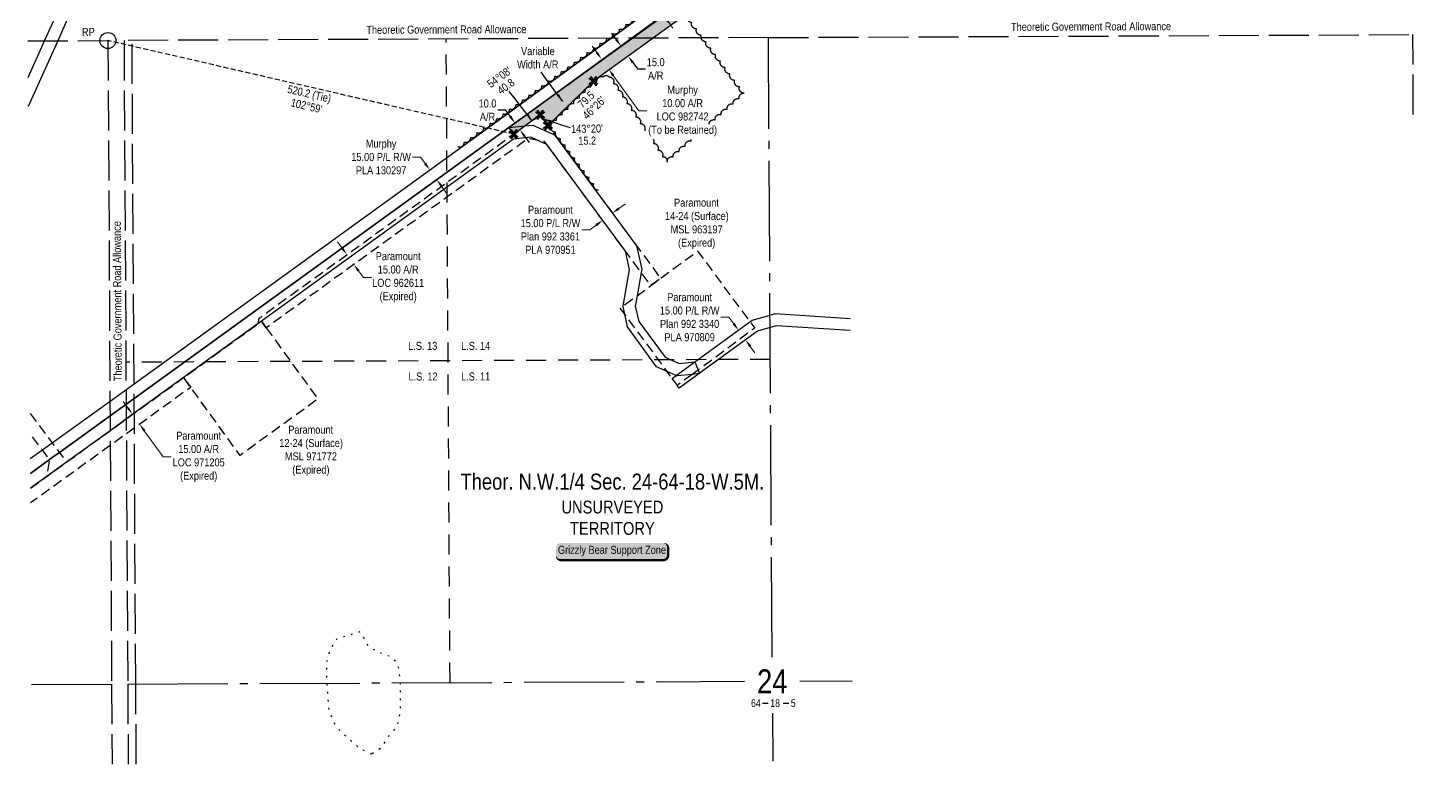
# Model space of a CAD drawing. Extents: x 523495 to 531391, y 6044967 to 6051115.
# Drawn here: x 525936 to 527677, y 6044967 to 6045887 of the extents above; entities that cross this region are included whole.
import ezdxf
from ezdxf.enums import TextEntityAlignment as Align

# ---------------------------------------------------------------- set-up
doc = ezdxf.new("R2010")
doc.units = 0
doc.header["$LTSCALE"] = 5
doc.header["$PDSIZE"] = 0.5
for name, pattern in [('0', [1, 1, 0]), ('foc-ACCESSROAD', [3.75, 2.5, -1.25]), ('foc-LSD', [8, 5, -3]), ('foc-QUARTERLINE', [33, 25, -3, 2, -3]), ('foc-TIELINE', [1.875, 1.25, -0.625]), ('foc-UNSURVEYED', [12.5, 10, -2.5]), ('foc-WHEELTRACKS', [2, 0.4, -1.6])]:
    doc.linetypes.add(name, pattern=pattern)
doc.layers.get('Defpoints').update_dxf_attribs({"color": 9})
for name, color, linetype in [('10', 1, 'Continuous'), ('35', 37, 'Continuous'), ('9', 3, 'Continuous'), ('AS-WILDLIFE-BLOCK', 131, 'Continuous'), ('C-AR', 13, 'foc-ACCESSROAD'), ('C-RW', 13, 'Continuous'), ('C-SYMBOL', 7, 'Continuous'), ('F-AR', 190, 'foc-ACCESSROAD'), ('F-RW', 190, 'Continuous'), ('F-WS', 190, 'foc-ACCESSROAD'), ('L-BD1', 253, 'Continuous'), ('L-MON', 1, 'Continuous'), ('L-QSEC', 8, 'foc-QUARTERLINE'), ('L-ROAD-T', 7, 'Continuous'), ('L-SECLBL', 7, 'Continuous'), ('L-SECTION-LSD', 7, 'foc-LSD'), ('L-TIE', 7, 'foc-TIELINE'), ('L-UNS-T', 3, 'Continuous'), ('L-USEC', 7, 'foc-UNSURVEYED'), ('P-PROPOSED', 10, 'Continuous'), ('P-PROPOSED-H', 21, 'Continuous'), ('P-TXT', 4, 'Continuous'), ('T-BUSH', 110, '0'), ('T-WATER-P3', 160, 'foc-WHEELTRACKS')]:
    doc.layers.add(name, color=color, linetype=linetype)
for name, color, linetype, lineweight in [('C-AR-T', 13, 'Continuous', 9), ('C-RW-T', 13, 'Continuous', 9), ('F-AR-T', 190, 'Continuous', 9), ('F-RW-T', 190, 'Continuous', 9), ('F-WS-T', 190, 'Continuous', 9)]:
    doc.layers.add(name, color=color, linetype=linetype, lineweight=lineweight)
doc.styles.add('100L', font='ARIALN.TTF', dxfattribs={"height": 11})
doc.styles.add('175L', font='ARIALN.TTF', dxfattribs={"height": 20})
doc.styles.add('80', font='ARIALN.TTF', dxfattribs={"height": 10})
doc.styles.add('80CG', font='ARIALN.TTF', dxfattribs={"height": 10})
doc.styles.add('80L', font='ARIALN.TTF', dxfattribs={"height": 10})
doc.styles.add('SIMPLEX', font='ARIALN.TTF')
doc.dimstyles.new('Compass 5 000', dxfattribs={"dimscale": 5, "dimtxt": 9, "dimasz": 2, "dimexe": 0.2, "dimexo": 0.0625, "dimgap": 0.5, "dimtad": 0, "dimtih": 1, "dimtoh": 1, "dimzin": 0, "dimdsep": 46, "dimtxsty": '80CG', "dimcen": 0.1, "dimse1": 1, "dimse2": 1, "dimclrd": 256, "dimclrt": 256, "dimaunit": 1, "dimadec": 4, "dimazin": 0, "dimtfac": 0.06, "dimtofl": 0, "dimtmove": 0, "dimatfit": 1, "dimfxl": 0.2, "dimtolj": 1, "dimtzin": 0, "dimlwd": -1, "dimarcsym": 0})

# ---------------------------------------------------------------- blocks, each defined once
blk = doc.blocks.new('*D374')
at = {"layer": 'Defpoints', "color": 0, "transparency": 16777216}
for p in [(526832.9, 6045497.5), (526788.7, 6045483.8), (526797.5, 6045471.7)]:
    blk.add_point(p, dxfattribs=at)
at = {"layer": 'F-RW-T', "transparency": 16777216}
for p, q in [((526812.2, 6045525.8), (526802.2, 6045525.8)), ((526818.2, 6045517.6), (526812.2, 6045525.8)), ((526838.8, 6045489.4), (526844.6, 6045481.3))]:
    blk.add_line(p, q, dxfattribs=at)
for points in [[(526819.5, 6045518.6), (526816.8, 6045516.6), (526824.1, 6045509.5)], [(526840.1, 6045490.4), (526837.4, 6045488.4), (526832.9, 6045497.5)]]:
    blk.add_solid(points, dxfattribs=at)
at = {"layer": 'F-RW-T', "transparency": 16777216, "insert": (526763.1, 6045525.8), "char_height": 10, "attachment_point": 5, "style": '80CG'}
blk.add_mtext('\\A1;Paramount\\P15.00 P/L R/W\\PPlan 992 3340\\PPLA 970809', dxfattribs=at)
blk = doc.blocks.new('*D375')
at = {"layer": 'Defpoints', "color": 0, "transparency": 16777216}
for p in [(526649.5, 6045653.6), (526661.7, 6045662.6), (526654.4, 6045646.9)]:
    blk.add_point(p, dxfattribs=at)
at = {"layer": 'F-RW-T', "transparency": 16777216}
for p, q in [((526674.7, 6045661.8), (526682.8, 6045667.7)), ((526638.3, 6045635), (526628.3, 6045635)), ((526646.4, 6045640.9), (526638.3, 6045635))]:
    blk.add_line(p, q, dxfattribs=at)
for points in [[(526673.7, 6045663.1), (526675.7, 6045660.4), (526666.6, 6045655.9)], [(526645.4, 6045642.3), (526647.4, 6045639.6), (526654.4, 6045646.9)]]:
    blk.add_solid(points, dxfattribs=at)
at = {"layer": 'F-RW-T', "transparency": 16777216, "insert": (526589.2, 6045635), "char_height": 10, "attachment_point": 5, "style": '80CG'}
blk.add_mtext('\\A1;Paramount\\P15.00 P/L R/W\\PPlan 992 3361\\PPLA 970951', dxfattribs=at)
blk = doc.blocks.new('*D376')
at = {"layer": 'Defpoints', "color": 0, "transparency": 16777216}
for p in [(526381.8, 6045637.8), (526390.6, 6045625.7), (526343.7, 6045591.8)]:
    blk.add_point(p, dxfattribs=at)
at = {"layer": 'F-AR-T', "transparency": 16777216}
for p, q in [((526329.1, 6045612.1), (526323.2, 6045620.2)), ((526349.6, 6045583.7), (526355.5, 6045575.6)), ((526355.5, 6045575.6), (526365.5, 6045575.6))]:
    blk.add_line(p, q, dxfattribs=at)
for points in [[(526330.4, 6045613), (526327.7, 6045611.1), (526334.9, 6045604)], [(526350.9, 6045584.7), (526348.2, 6045582.7), (526343.7, 6045591.8)]]:
    blk.add_solid(points, dxfattribs=at)
at = {"layer": 'F-AR-T', "transparency": 16777216, "insert": (526399, 6045575.6), "char_height": 10, "attachment_point": 5, "style": '80CG'}
blk.add_mtext('\\A1;Paramount\\P15.00 A/R\\PLOC 962611\\P(Expired)', dxfattribs=at)
blk = doc.blocks.new('*D377')
at = {"layer": 'C-RW-T', "transparency": 16777216}
for p, q in [((526426.8, 6045726), (526416.8, 6045726)), ((526432.6, 6045717.8), (526426.8, 6045726)), ((526453.1, 6045689.5), (526459, 6045681.4))]:
    blk.add_line(p, q, dxfattribs=at)
for points in [[(526434, 6045718.8), (526431.3, 6045716.9), (526438.5, 6045709.7)], [(526454.5, 6045690.4), (526451.8, 6045688.5), (526447.3, 6045697.6)]]:
    blk.add_solid(points, dxfattribs=at)
at = {"layer": 'Defpoints', "color": 0, "transparency": 16777216}
for p in [(526435.7, 6045707.7), (526438.5, 6045709.7), (526444.4, 6045695.5)]:
    blk.add_point(p, dxfattribs=at)
at = {"layer": 'C-RW-T', "transparency": 16777216, "insert": (526377.7, 6045726), "char_height": 10, "attachment_point": 5, "style": '80CG'}
blk.add_mtext('\\A1;Murphy\\P15.00 P/L R/W\\PPLA 130297', dxfattribs=at)
blk = doc.blocks.new('*D378')
at = {"layer": 'Defpoints', "color": 0, "transparency": 16777216}
for p in [(526077.7, 6045411.8), (526076, 6045392.1), (526086.4, 6045399.6)]:
    blk.add_point(p, dxfattribs=at)
at = {"layer": 'F-AR-T', "transparency": 16777216}
for p, q in [((526061.3, 6045412.4), (526055.5, 6045420.5)), ((526081.8, 6045384), (526105.5, 6045351.3)), ((526105.5, 6045351.3), (526115.5, 6045351.3))]:
    blk.add_line(p, q, dxfattribs=at)
for points in [[(526062.7, 6045413.3), (526060, 6045411.4), (526067.2, 6045404.3)], [(526083.2, 6045385), (526080.5, 6045383), (526076, 6045392.1)]]:
    blk.add_solid(points, dxfattribs=at)
at = {"layer": 'F-AR-T', "transparency": 16777216, "insert": (526149.8, 6045351.3), "char_height": 10, "attachment_point": 5, "style": '80CG'}
blk.add_mtext('\\A1;Paramount\\P15.00 A/R\\PLOC 971205\\P(Expired)', dxfattribs=at)
blk = doc.blocks.new('*D379')
at = {"layer": 'C-RW-T', "transparency": 16777216}
for p, q in [((526709.8, 6045931.8), (526699.8, 6045931.8)), ((526715.7, 6045923.7), (526709.8, 6045931.8)), ((526736.2, 6045895.3), (526742, 6045887.2))]:
    blk.add_line(p, q, dxfattribs=at)
for points in [[(526717, 6045924.6), (526714.3, 6045922.7), (526721.5, 6045915.6)], [(526737.5, 6045896.3), (526734.8, 6045894.3), (526730.3, 6045903.4)]]:
    blk.add_solid(points, dxfattribs=at)
at = {"layer": 'Defpoints', "color": 0, "transparency": 16777216}
for p in [(526718.7, 6045913.5), (526721.5, 6045915.6), (526727.5, 6045901.3)]:
    blk.add_point(p, dxfattribs=at)
at = {"layer": 'C-RW-T', "transparency": 16777216, "insert": (526660.7, 6045931.8), "char_height": 10, "attachment_point": 5, "style": '80CG'}
blk.add_mtext('\\A1;Murphy\\P15.00 P/L R/W\\PPLA 130297', dxfattribs=at)
blk = doc.blocks.new('L-SECLBL')
at = {"layer": '9', "color": 7}
for p, q in [((-5.1, -27.8), (-12.3, -27.8)), ((20.7, -27.8), (13.5, -27.8))]:
    blk.add_line(p, q, dxfattribs=at)
at = {"layer": '10', "color": 2, "style": 'SIMPLEX'}
blk.add_attdef('SEC', text='', height=30, dxfattribs=at).set_placement((0, 0), align=Align.MIDDLE)
at = {"layer": '10', "color": 5, "style": '80L'}
blk.add_attdef('TWP', text='', height=9.5, dxfattribs=at).set_placement((-14.4, -27.4), align=Align.MIDDLE_RIGHT)
blk.add_attdef('RGE', text='', height=9.5, dxfattribs=at).set_placement((3.6, -27.4), align=Align.MIDDLE_CENTER)
blk.add_attdef('MER', text='', height=9.5, dxfattribs=at).set_placement((23.2, -27.4), align=Align.MIDDLE_LEFT)
blk = doc.blocks.new('*U390')
h = blk.add_hatch(color=255)
edge = h.paths.add_edge_path()
edge.add_line((-64, -11.5), (64, -11.5))
edge.add_arc((64, -5.5), 6, 270, 360)
edge.add_line((70, -5.5), (70, 4))
edge.add_arc((64, 4), 6, 0, 90)
edge.add_line((64, 10), (-64, 10))
edge.add_arc((-64, 4), 6, 90, 180)
edge.add_line((-70, 4), (-70, -5.5))
edge.add_arc((-64, -5.5), 6, 180, 270)
at = {"color": 131, "flags": 128}
blk.add_lwpolyline([(-64, -11.5, 3, 3, 0), (64, -11.5, 3, 3, 0.414214), (70, -5.5, 3, 3, 0), (70, 4, 3, 0, 0.414214), (64, 10, 0, 0, 0), (-64, 10, 0, 0, 0.414214), (-70, 4, 0, 0, 0), (-70, -5.5, 0, 3, 0.414214)], format="xyseb", close=True, dxfattribs=at)
at = {"color": 131, "style": '80'}
blk.add_attdef('ENTER_TEXT_001', (-36, -5), '', height=10, dxfattribs=at)
blk = doc.blocks.new('*D392')
at = {"layer": 'C-AR-T', "transparency": 16777216}
for p, q in [((526647.2, 6045856.4), (526641.4, 6045864.5)), ((526667.6, 6045827.9), (526699.5, 6045783.5)), ((526699.5, 6045783.5), (526709.5, 6045783.5))]:
    blk.add_line(p, q, dxfattribs=at)
for points in [[(526648.6, 6045857.4), (526645.9, 6045855.4), (526653.1, 6045848.3)], [(526669, 6045828.9), (526666.3, 6045827), (526661.8, 6045836.1)]]:
    blk.add_solid(points, dxfattribs=at)
at = {"layer": 'Defpoints', "color": 0, "transparency": 16777216}
for p in [(526649.8, 6045845.9), (526658.6, 6045833.8), (526661.8, 6045836.1)]:
    blk.add_point(p, dxfattribs=at)
at = {"layer": 'C-AR-T', "transparency": 16777216, "insert": (526754.3, 6045783.5), "char_height": 10, "attachment_point": 5, "style": '80CG'}
blk.add_mtext('\\A1;Murphy\\P10.00 A/R\\PLOC 982742\\P(To be Retained)', dxfattribs=at)
blk = doc.blocks.new('TEMP')
h = blk.add_hatch(color=255)
h.dxf.hatch_style = 1
h.paths.add_polyline_path([(0, 0.25), (-0.67, 1.15), (-0.67, 0.67), (-1.15, 0.67), (-0.25, 0), (-1.15, -0.67), (-0.67, -0.67), (-0.67, -1.15), (0, -0.25), (0.67, -1.15), (0.67, -0.67), (1.15, -0.67), (0.25, 0), (1.15, 0.67), (0.67, 0.67), (0.67, 1.15)])
h.paths.add_polyline_path([(0.57, 0.85), (0.57, 0.57), (0.85, 0.57), (0.08, 0), (0.85, -0.57), (0.57, -0.57), (0.57, -0.85), (0, -0.08), (-0.57, -0.85), (-0.57, -0.57), (-0.85, -0.57), (-0.08, 0), (-0.85, 0.57), (-0.57, 0.57), (-0.57, 0.85), (0, 0.08)], flags=16)
h = blk.add_hatch(color=1)
h.dxf.hatch_style = 1
h.paths.add_polyline_path([(0, 0.08), (-0.57, 0.85), (-0.57, 0.57), (-0.85, 0.57), (-0.08, 0), (-0.85, -0.57), (-0.57, -0.57), (-0.57, -0.85), (0, -0.08), (0.57, -0.85), (0.57, -0.57), (0.85, -0.57), (0.08, 0), (0.85, 0.57), (0.57, 0.57), (0.57, 0.85)])
at = {"color": 1}
for p, q in [((-0.08, 0), (0.08, 0)), ((0, 0.08), (0, -0.08))]:
    blk.add_line(p, q, dxfattribs=at)
at = {"color": 255, "flags": 128}
blk.add_lwpolyline([(-0.25, 0), (-1.15, 0.67), (-0.67, 0.67), (-0.67, 1.15), (0, 0.25), (0.67, 1.15), (0.67, 0.67), (1.15, 0.67), (0.25, 0), (1.15, -0.67), (0.67, -0.67), (0.67, -1.15), (0, -0.25), (-0.67, -1.15), (-0.67, -0.67), (-1.15, -0.67)], close=True, dxfattribs=at)
at = {"color": 1, "flags": 128}
blk.add_lwpolyline([(-0.08, 0), (-0.85, 0.57), (-0.57, 0.57), (-0.57, 0.85), (0, 0.08), (0.57, 0.85), (0.57, 0.57), (0.85, 0.57), (0.08, 0), (0.85, -0.57), (0.57, -0.57), (0.57, -0.85), (0, -0.08), (-0.57, -0.85), (-0.57, -0.57), (-0.85, -0.57)], close=True, dxfattribs=at)
blk = doc.blocks.new('*D444')
at = {"layer": 'Defpoints', "color": 0, "transparency": 16777216}
for p in [(526545.1, 6045768.3), (526545.1, 6045768.3), (526551, 6045760.2)]:
    blk.add_point(p, dxfattribs=at)
at = {"layer": 'P-TXT', "transparency": 16777216}
for p, q in [((526533.3, 6045784.5), (526523.3, 6045784.5)), ((526539.2, 6045776.4), (526533.3, 6045784.5)), ((526556.8, 6045752.1), (526562.7, 6045744))]:
    blk.add_line(p, q, dxfattribs=at)
for points in [[(526540.5, 6045777.4), (526537.8, 6045775.4), (526545.1, 6045768.3)], [(526558.2, 6045753.1), (526555.5, 6045751.1), (526551, 6045760.2)]]:
    blk.add_solid(points, dxfattribs=at)
at = {"layer": 'P-TXT', "transparency": 16777216, "insert": (526510.6, 6045784.5), "char_height": 10, "attachment_point": 5, "style": '80CG'}
blk.add_mtext('\\A1;10.0\\PA/R', dxfattribs=at)
blk = doc.blocks.new('RP')
at = {"layer": '35', "color": 3}
blk.add_circle((0, 0), 10, dxfattribs=at)
at = {"layer": '35', "color": 3, "style": '80'}
blk.add_attdef('RP_001', (-32.4, 5.8), '', height=10, dxfattribs=at)
blk = doc.blocks.new('*D445')
at = {"layer": 'Defpoints', "color": 0, "transparency": 16777216}
for p in [(526677.2, 6045864.2), (526686, 6045852), (526686.3, 6045852.3)]:
    blk.add_point(p, dxfattribs=at)
at = {"layer": 'P-TXT', "transparency": 16777216}
for p, q in [((526671.6, 6045872.5), (526665.8, 6045880.6)), ((526692.1, 6045844.2), (526698, 6045836.1)), ((526698, 6045836.1), (526708, 6045836.1))]:
    blk.add_line(p, q, dxfattribs=at)
for points in [[(526673, 6045873.5), (526670.3, 6045871.6), (526677.5, 6045864.4)], [(526693.5, 6045845.1), (526690.8, 6045843.2), (526686.3, 6045852.3)]]:
    blk.add_solid(points, dxfattribs=at)
at = {"layer": 'P-TXT', "transparency": 16777216, "insert": (526720.7, 6045836.1), "char_height": 10, "attachment_point": 5, "style": '80CG'}
blk.add_mtext('\\A1;15.0\\PA/R', dxfattribs=at)

msp = doc.modelspace()

# ---------------------------------------------------------------- hatches: boundary and pattern name
at = {"layer": 'P-PROPOSED-H'}
h = msp.add_hatch(color=256, dxfattribs=at)
h.dxf.hatch_style = 1
h.paths.add_polyline_path([(526585.862, 6045765.393), (526576.244, 6045778.606), (526543.295, 6045754.621), (526537.41, 6045762.705), (526634.016, 6045833.03), (526905.398, 6046029.06), (526914.182, 6046016.901), (526642.822, 6045820.887)])

# ---------------------------------------------------------------- linework, layer by layer
at = {"layer": 'C-AR', "flags": 128}
msp.add_lwpolyline([(525939.112, 6045405.392), (525966.724, 6045368.766), (525975.779, 6045356.798), (525984.839, 6045344.78), (525972.715, 6045336.027), (525960.445, 6045327.169), (525963.611, 6045348.02), (525954.52, 6045359.976), (525939.258, 6045380.225)], dxfattribs=at)
at = {"layer": 'C-RW', "flags": 128}
msp.add_lwpolyline([(525939.437, 6045349.111), (525954.597, 6045360.057), (525959.298, 6045363.452), (525966.759, 6045368.843), (526039.025, 6045421.065), (526069.059, 6045442.769), (526528.621, 6045774.868), (526665.022, 6045874.349), (526706.634, 6045904.701), (526734.331, 6045924.908), (526761.144, 6045975.16), (526774.387, 6045968.116), (526746.069, 6045914.867), (526742.924, 6045912.598), (526732.319, 6045904.819), (526690.769, 6045874.467), (526570.273, 6045786.456), (526537.41, 6045762.705), (526069.165, 6045424.321), (526039.132, 6045402.498), (525975.802, 6045356.851), (525968.076, 6045351.283), (525963.632, 6045348.075), (525939.544, 6045330.683)], dxfattribs=at)
at = {"layer": 'F-AR', "flags": 128}
msp.add_lwpolyline([(526594.445, 6045753.701), (526696.856, 6045614.931), (526726.779, 6045574.383), (526714.705, 6045565.473), (526702.665, 6045581.648), (526682.779, 6045608.363), (526584.671, 6045741.649), (526581.965, 6045745.548), (526572.576, 6045747.049), (526560.984, 6045748.903), (526234.193, 6045512.611), (526228.324, 6045520.711), (526224.271, 6045517.782), (526225.395, 6045524.765), (526543.278, 6045754.601), (526557.345, 6045764.768), (526576.213, 6045778.406), (526585.258, 6045766.251), (526594.445, 6045753.701)], close=True, dxfattribs=at)
msp.add_lwpolyline([(525939.651, 6045312.17), (525972.714, 6045336.03), (525984.88, 6045344.81), (526039.238, 6045384.039), (526069.273, 6045405.747), (526131.043, 6045450.395), (526139.846, 6045438.245), (526069.379, 6045387.311), (526048.032, 6045371.881), (526039.345, 6045365.612), (525939.757, 6045293.745)], dxfattribs=at)
at = {"layer": 'F-RW', "flags": 128}
for points in [[(525936.687, 6045825.409), (525957.24, 6045871.094), (525970.841, 6045901.323), (526035.422, 6046044.857), (526065.2, 6046111.039), (526139.514, 6046276.208), (526300.762, 6046634.795), (526328.881, 6046697.084), (526374.123, 6046797.311)], [(526390.607, 6046797.388), (526345.366, 6046697.161), (526314.43, 6046628.632), (526153.188, 6046270.058), (526065.408, 6046074.945), (526035.63, 6046008.758), (525987.335, 6045901.407), (525973.734, 6045871.178), (525936.896, 6045789.288)], [(525939.544, 6045330.646), (525963.611, 6045348.02), (525968.076, 6045351.283), (525975.779, 6045356.798), (526039.132, 6045402.498), (526069.165, 6045424.321), (526537.41, 6045762.705), (526557.345, 6045764.768), (526567.233, 6045765.787), (526594.445, 6045753.701), (526696.856, 6045614.931), (526703.405, 6045585.768), (526702.665, 6045581.648), (526697.467, 6045552.752), (526695.103, 6045539.608), (526699.608, 6045520.354), (526732.654, 6045475.885), (526749.82, 6045467.793), (526769.68, 6045469.886), (526773.62, 6045459.782), (526775.262, 6045455.418), (526766.399, 6045454.454), (526747.632, 6045452.467), (526746.419, 6045453.003), (526735.021, 6045458.036), (526721.834, 6045463.859), (526685.412, 6045513.744), (526681.959, 6045529.821), (526679.943, 6045539.204), (526680.068, 6045539.912), (526688.063, 6045585.171), (526682.779, 6045608.363), (526584.671, 6045741.649), (526572.576, 6045747.049), (526564.606, 6045750.608), (526543.061, 6045748.207), (526228.324, 6045520.711), (526224.271, 6045517.782), (526131.043, 6045450.395), (526069.273, 6045405.747), (526039.238, 6045384.039), (525984.839, 6045344.78), (525972.715, 6045336.027), (525960.445, 6045327.169), (525939.651, 6045312.164)], [(526963.688, 6045509.037), (526871.551, 6045515.265), (526863.663, 6045512.978), (526847.872, 6045508.401), (526775.194, 6045455.437), (526771.723, 6045452.965), (526750.154, 6045437.259), (526747.704, 6045440.66), (526745.788, 6045443.318), (526741.409, 6045449.347), (526746.419, 6045453.003), (526769.68, 6045469.886), (526838.36, 6045520.025), (526841.163, 6045522.07), (526863.57, 6045528.563), (526869.913, 6045530.401), (526963.599, 6045524.068)]]:
    msp.add_lwpolyline(points, dxfattribs=at)
at = {"layer": 'F-WS', "flags": 128}
for points in [[(526766.399, 6045454.454), (526747.704, 6045440.66), (526745.788, 6045443.318), (526741.409, 6045449.347), (526735.021, 6045458.035), (526681.959, 6045529.821), (526676.465, 6045537.253), (526680.068, 6045539.912), (526697.467, 6045552.752), (526714.705, 6045565.473), (526726.779, 6045574.383), (526773.046, 6045608.529), (526838.36, 6045520.025), (526844.321, 6045511.948), (526773.62, 6045459.782), (526766.399, 6045454.454)], [(526234.193, 6045512.611), (526298.752, 6045423.511), (526201.47, 6045353.195), (526139.846, 6045438.245), (526131.043, 6045450.395), (526224.271, 6045517.782), (526228.324, 6045520.711), (526234.193, 6045512.611)]]:
    msp.add_lwpolyline(points, close=True, dxfattribs=at)
at = {"layer": 'L-QSEC', "flags": 128}
for points in [[(526866.116, 6045101.059), (526861.505, 6045875.258)], [(525941.067, 6045066.887), (526041.066, 6045067.388)], [(526061.186, 6045067.477), (526831.632, 6045070.905)], [(526900.914, 6045071.213), (526966.294, 6045071.503)], [(526866.533, 6045031.06), (526866.891, 6044971.061)]]:
    msp.add_lwpolyline(points, dxfattribs=at)
at = {"layer": 'L-SECTION-LSD', "flags": 128}
for points in [[(526463.74, 6045069.268), (526459.024, 6045873.424)], [(526863.9, 6045473.158), (526058.864, 6045469.559)]]:
    msp.add_lwpolyline(points, dxfattribs=at)
at = {"layer": 'L-TIE', "flags": 128}
msp.add_lwpolyline([(526543.295, 6045754.621), (526036.423, 6045871.498)], dxfattribs=at)
at = {"layer": 'L-USEC', "flags": 128}
for points in [[(526861.505, 6045875.258), (527666.474, 6045878.922)], [(527667.087, 6045778.995), (527666.474, 6045878.922)], [(525936.424, 6045870.997), (526036.423, 6045871.498)], [(526036.423, 6045871.498), (526041.066, 6045067.388)], [(526861.505, 6045875.258), (526056.543, 6045871.589)], [(526056.543, 6045871.614), (526061.186, 6045067.504)], [(526071.226, 6045067.522), (526066.583, 6045871.635)], [(526041.066, 6045067.388), (526041.643, 6044967.39)], [(526061.186, 6045067.504), (526061.763, 6044967.479)], [(526071.803, 6044967.524), (526071.226, 6045067.522)]]:
    msp.add_lwpolyline(points, dxfattribs=at)
at = {"layer": 'P-PROPOSED', "flags": 128}
msp.add_lwpolyline([(526585.862, 6045765.393), (526576.244, 6045778.606), (526543.295, 6045754.621), (526537.41, 6045762.705), (526634.016, 6045833.03), (526905.398, 6046029.06), (526914.182, 6046016.901), (526642.822, 6045820.887)], close=True, dxfattribs=at)
at = {"layer": 'T-BUSH', "flags": 128}
for points in [[(526473.561, 6045738.78, 0.52056705), (526481.645, 6045744.666, 0.52056705), (526489.73, 6045750.551, 0.52056705), (526497.814, 6045756.437, 0.52056705), (526505.899, 6045762.322, 0.52056705), (526513.984, 6045768.208, 0.52056705), (526522.068, 6045774.093, 0.52056705), (526530.153, 6045779.979, 0.52056705), (526538.238, 6045785.864, 0.52056705), (526546.322, 6045791.75, 0.52056705), (526554.407, 6045797.635, 0.52056705), (526562.491, 6045803.521, 0.52056705), (526570.576, 6045809.406, 0.52056705), (526578.661, 6045815.292, 0.52056705), (526586.745, 6045821.177, 0.52056705), (526594.83, 6045827.063, 0.52056705), (526602.914, 6045832.948, 0.52056705), (526610.999, 6045838.834, 0.52056705), (526619.084, 6045844.719, 0.52056705), (526627.168, 6045850.605, 0.52056705), (526635.253, 6045856.49, 0.52056705), (526643.337, 6045862.376, 0.52056705), (526651.422, 6045868.261, 0.52056705), (526659.507, 6045874.147, 0.52056705), (526667.591, 6045880.032, 0.52056705), (526675.676, 6045885.918, 0.52056705), (526683.76, 6045891.803, 0.52056705), (526691.845, 6045897.689, 0.52056705), (526699.93, 6045903.574, 0.52056705), (526708.014, 6045909.46, 0.52056705), (526716.099, 6045915.345, 0.52056705), (526724.183, 6045921.231, 0.52056705), (526728.664, 6045927.705, 0.52056705), (526722.872, 6045935.857, 0.52056705), (526717.079, 6045944.008, 0.52056705), (526711.287, 6045952.16, 0.52056705), (526705.495, 6045960.312, 0.52056705), (526699.703, 6045968.464, 0.52056705), (526693.911, 6045976.615, 0.52056705), (526688.118, 6045984.767, 0.52056705), (526682.326, 6045992.919, 0.52056705), (526676.534, 6046001.071, 0.52056705), (526670.742, 6046009.222, 0.52056705), (526664.95, 6046017.374, 0.52056705), (526659.158, 6046025.526, 0.52056705), (526663.85, 6046031.925, 0.52056705), (526671.979, 6046037.749, 0.52056705), (526680.108, 6046043.574, 0.52056705), (526688.236, 6046049.398, 0.52056705), (526696.365, 6046055.223, 0.52056705), (526704.494, 6046061.047, 0.52056705), (526712.622, 6046066.872, 0.52056705), (526720.751, 6046072.697, 0.52056705), (526728.879, 6046078.521, 0.52056705), (526737.008, 6046084.346, 0.52056705), (526745.137, 6046090.17, 0.52056705), (526753.265, 6046095.995, 0.52056705), (526761.394, 6046101.819, 0.52056705), (526769.523, 6046107.644, 0.52056705), (526777.651, 6046113.468, 0.52056705), (526785.78, 6046119.293, 0.52056705), (526793.908, 6046125.118, 0.52056705), (526802.037, 6046130.942, 0.52056705), (526810.166, 6046136.767, 0.52056705), (526818.294, 6046142.591, 0.52056705), (526826.04, 6046146.132, 0.52056705), (526831.825, 6046137.975, 0.52056705), (526837.611, 6046129.818, 0.52056705), (526843.396, 6046121.662, 0.52056705), (526849.181, 6046113.505, 0.52056705), (526854.967, 6046105.349, 0.52056705), (526860.752, 6046097.192, 0.52056705), (526866.537, 6046089.035, 0.52056705), (526872.323, 6046080.879, 0.52056705), (526878.108, 6046072.722, 0.52056705), (526883.893, 6046064.566, 0.52056705), (526889.678, 6046056.409, 0.52056705), (526895.464, 6046048.252, 0.52056705), (526901.249, 6046040.096, 0.52056705), (526907.412, 6046034.194, 0.52056705), (526915.541, 6046040.018, 0.52056705), (526923.67, 6046045.842, 0.52056705), (526931.799, 6046051.666, 0.52056705), (526939.929, 6046057.49, 0.52056705), (526948.058, 6046063.314, 0.52056705), (526956.187, 6046069.138, 0.52056705), (526964.316, 6046074.962, 0.52056705), (526972.445, 6046080.786, 0.52056705), (526980.574, 6046086.61, 0.52056705), (526988.703, 6046092.434, 0.52056705), (526996.832, 6046098.258, 0.52056705), (527004.961, 6046104.082, 0.52056705), (527013.09, 6046109.906, 0.52056705), (527021.219, 6046115.73, 0.52056705), (527029.348, 6046121.554, 0.52056705), (527037.477, 6046127.378, 0.52056705), (527045.606, 6046133.202, 0.52056705), (527053.735, 6046139.026, 0.52056705), (527061.864, 6046144.85, 0.52056705), (527069.993, 6046150.673, 0.52056705), (527078.122, 6046156.497, 0.52056705), (527086.251, 6046162.321, 0.52056705), (527094.38, 6046168.145, 0.52056705), (527102.509, 6046173.969, 0.52056705), (527110.638, 6046179.793, 0.52056705), (527118.767, 6046185.617, 0.52056705), (527126.897, 6046191.441, 0.52056705), (527135.026, 6046197.265, 0.52056705), (527143.155, 6046203.089, 0.52056705), (527151.284, 6046208.913, 0.52056705), (527159.413, 6046214.737, 0.52056705), (527167.542, 6046220.561, 0.52056705), (527175.671, 6046226.385, 0.52056705), (527183.8, 6046232.209, 0.52056705), (527191.929, 6046238.033, 0.52056705), (527200.058, 6046243.857, 0.52056705), (527208.187, 6046249.681, 0.52056705), (527216.316, 6046255.505, 0.52056705), (527224.445, 6046261.329, 0.52056705), (527232.574, 6046267.153, 0.52056705), (527240.703, 6046272.977, 0.52056705), (527248.832, 6046278.801, 0.52056705), (527256.961, 6046284.625, 0.52056705), (527265.09, 6046290.449, 0.52056705), (527273.219, 6046296.273, 0.52056705), (527281.348, 6046302.097, 0.52056705), (527289.477, 6046307.921, 0.52056705), (527297.607, 6046313.744, 0.52056705), (527305.736, 6046319.568, 0.52056705), (527313.865, 6046325.392, 0.52056705), (527321.994, 6046331.216, 0.52056705), (527330.123, 6046337.04, 0.52056705), (527338.252, 6046342.864, 0.52056705), (527346.381, 6046348.688, 0.52056705), (527354.51, 6046354.512, 0.52056705), (527362.639, 6046360.336, 0.52056705), (527370.768, 6046366.16, 0.52056705), (527378.897, 6046371.984, 0.52056705), (527387.026, 6046377.808, 0.52056705), (527395.155, 6046383.632, 0.52056705), (527403.284, 6046389.456, 0.52056705), (527411.413, 6046395.28, 0.52056705), (527419.542, 6046401.104, 0.52056705), (527427.671, 6046406.928, 0.52056705), (527435.8, 6046412.752, 0.52056705), (527443.929, 6046418.576, 0.52056705), (527452.058, 6046424.4, 0.52056705), (527460.187, 6046430.224, 0.52056705), (527468.317, 6046436.048, 0.52056705), (527476.446, 6046441.872, 0.52056705), (527484.575, 6046447.696, 0.52056705), (527492.704, 6046453.52, 0.52056705), (527500.833, 6046459.344, 0.52056705), (527508.962, 6046465.168, 0.52056705), (527517.091, 6046470.992, 0.52056705), (527525.22, 6046476.816, 0.52056705), (527533.349, 6046482.639, 0.52056705), (527541.478, 6046488.463, 0.52056705), (527549.607, 6046494.287, 0.52056705), (527557.736, 6046500.111, 0.52056705), (527565.865, 6046505.935, 0.52056705), (527573.994, 6046511.759, 0.52056705), (527582.123, 6046517.583, 0.52056705), (527590.252, 6046523.407, 0.52056705), (527598.381, 6046529.231, 0.52056705), (527606.51, 6046535.055, 0.52056705), (527614.639, 6046540.879, 0.52056705), (527622.768, 6046546.703, 0.52056705), (527630.898, 6046552.527, 0.52056705), (527639.027, 6046558.351, 0.52056705), (527647.156, 6046564.175, 0.52056705), (527655.285, 6046569.999, 0.52056705), (527663.414, 6046575.823, 0.52056705), (527671.543, 6046581.647, 0.52056705), (527679.672, 6046587.471, 0.52056705), (527687.801, 6046593.295, 0.52056705), (527695.93, 6046599.119, 0.52056705), (527704.059, 6046604.943, 0.52056705), (527712.188, 6046610.767, 0.52056705), (527720.317, 6046616.591, 0.52056705), (527728.446, 6046622.415, 0.52056705), (527736.575, 6046628.239, 0.52056705), (527744.704, 6046634.063, 0.52056705), (527752.833, 6046639.887, 0.52056705), (527760.962, 6046645.71, 0.52056705), (527769.091, 6046651.534, 0.52056705), (527777.22, 6046657.358, 0.52056705), (527785.349, 6046663.182, 0.52056705), (527785.701, 6046670.188, 0.52056705), (527779.669, 6046678.164, 0.52056705), (527773.637, 6046686.14, 0.52056705), (527767.604, 6046694.115, 0.52056705), (527761.572, 6046702.091, 0.52056705), (527755.54, 6046710.067, 0.52056705), (527749.508, 6046718.042, 0.52056705), (527743.475, 6046726.018, 0.52056705), (527737.443, 6046733.994, 0.52056705), (527731.411, 6046741.969, 0.52056705), (527725.379, 6046749.945, 0.52056705), (527719.346, 6046757.921, 0.52056705), (527713.314, 6046765.897, 0.52056705), (527707.282, 6046773.872, 0.52056705), (527701.25, 6046781.848, 0.52056705), (527695.217, 6046789.824, 0.52056705), (527689.185, 6046797.799, 0.52056705), (527683.153, 6046805.775, 0.52056705), (527677.121, 6046813.751, 0.52056705), (527671.088, 6046821.727, 0.52056705), (527665.056, 6046829.702, 0.52056705), (527659.024, 6046837.678, 0.52056705), (527652.991, 6046845.654, 0.52056705), (527646.959, 6046853.629, 0.52056705), (527640.927, 6046861.605, 0.52056705), (527634.895, 6046869.581, 0.52056705), (527628.862, 6046877.556, 0.52056705), (527622.83, 6046885.532, 0.52056705), (527616.798, 6046893.508, 0.52056705), (527610.766, 6046901.484, 0.52056705), (527604.733, 6046909.459, 0.52056705), (527598.701, 6046917.435, 0.52056705), (527592.669, 6046925.411, 0.52056705), (527586.637, 6046933.386, 0.52056705), (527580.604, 6046941.362, 0.52056705), (527574.572, 6046949.338, 0.52056705), (527568.54, 6046957.314, 0.52056705), (527562.508, 6046965.289, 0.52056705), (527556.475, 6046973.265, 0.52056705), (527550.443, 6046981.241, 0.52056705), (527544.411, 6046989.216, 0.52056705), (527538.379, 6046997.192, 0.52056705), (527532.346, 6047005.168, 0.52056705), (527526.314, 6047013.144, 0.52056705), (527520.282, 6047021.119, 0.52056705), (527514.25, 6047029.095, 0.52056705), (527508.217, 6047037.071, 0.52056705), (527502.185, 6047045.046, 0.52056705), (527496.153, 6047053.022, 0.52056705), (527490.121, 6047060.998, 0.52056705), (527484.088, 6047068.973, 0.52056705), (527478.056, 6047076.949, 0.52056705), (527472.024, 6047084.925, 0.52056705), (527465.992, 6047092.901, 0.52056705), (527459.959, 6047100.876, 0.52056705), (527453.927, 6047108.852, 0.52056705), (527447.895, 6047116.828, 0.52056705), (527441.863, 6047124.803, 0.52056705), (527435.83, 6047132.779, 0.52056705), (527429.798, 6047140.755, 0.52056705), (527423.766, 6047148.731, 0.52056705), (527417.734, 6047156.706, 0.52056705), (527411.701, 6047164.682, 0.52056705), (527405.669, 6047172.658, 0.52056705), (527399.637, 6047180.633, 0.52056705), (527393.605, 6047188.609, 0.52056705), (527387.572, 6047196.585, 0.52056705), (527381.54, 6047204.56, 0.52056705), (527375.508, 6047212.536, 0.52056705), (527369.476, 6047220.512, 0.52056705), (527363.443, 6047228.488, 0.52056705), (527357.411, 6047236.463, 0.52056705), (527351.379, 6047244.439, 0.52056705), (527350.915, 6047243.34, 0.52056705), (527356.94, 6047235.358, 0.52056705), (527362.965, 6047227.377, 0.52056705), (527368.989, 6047219.396, 0.52056705), (527375.014, 6047211.414, 0.52056705), (527381.039, 6047203.433, 0.52056705), (527387.063, 6047195.451, 0.52056705), (527393.088, 6047187.47, 0.52056705), (527399.113, 6047179.489, 0.52056705), (527405.138, 6047171.507, 0.52056705), (527411.162, 6047163.526, 0.52056705), (527410.353, 6047156.497, 0.52056705), (527402.375, 6047150.468, 0.52056705), (527394.397, 6047144.439, 0.52056705), (527386.419, 6047138.41, 0.52056705), (527378.441, 6047132.381, 0.52056705), (527370.463, 6047126.352, 0.52056705), (527362.485, 6047120.323, 0.52056705), (527354.507, 6047114.294, 0.52056705), (527346.529, 6047108.264, 0.52056705), (527338.551, 6047102.235, 0.52056705), (527330.573, 6047096.206, 0.52056705), (527322.594, 6047090.177, 0.52056705), (527314.616, 6047084.148, 0.52056705), (527308.377, 6047090.585, 0.52056705), (527302.352, 6047098.567, 0.52056705), (527296.328, 6047106.549, 0.52056705), (527290.304, 6047114.53, 0.52056705), (527284.279, 6047122.512, 0.52056705), (527278.255, 6047130.494, 0.52056705), (527272.231, 6047138.475, 0.52056705), (527266.206, 6047146.457, 0.52056705), (527260.182, 6047154.439, 0.52056705), (527254.158, 6047162.421, 0.52056705), (527248.133, 6047170.402, 0.52056705), (527242.109, 6047178.384, 0.52056705), (527240.173, 6047185.794, 0.52056705), (527248.155, 6047191.819, 0.52056705), (527256.137, 6047197.843, 0.52056705), (527264.118, 6047203.868, 0.52056705), (527272.1, 6047209.892, 0.52056705), (527280.081, 6047215.916, 0.52056705), (527288.063, 6047221.941, 0.52056705), (527296.045, 6047227.965, 0.52056705), (527304.026, 6047233.99, 0.52056705), (527312.008, 6047240.014, 0.52056705), (527319.989, 6047246.039, 0.52056705), (527327.971, 6047252.063, 0.52056705), (527335.953, 6047258.088, 0.52056705), (527343.934, 6047264.112, 0.52056705), (527351.916, 6047270.136, 0.52056705), (527359.897, 6047276.161, 0.52056705), (527367.879, 6047282.185, 0.52056705), (527375.861, 6047288.21, 0.52056705), (527381.901, 6047280.339, 0.52056705), (527387.926, 6047272.357, 0.52056705), (527393.95, 6047264.376, 0.52056705), (527399.975, 6047256.394, 0.52056705), (527406, 6047248.413, 0.52056705), (527412.025, 6047240.432, 0.52056705), (527412.557, 6047233.217, 0.52056705), (527404.575, 6047227.193, 0.52056705), (527396.594, 6047221.168, 0.52056705), (527394.112, 6047214.378, 0.52056705), (527400.145, 6047206.402, 0.52056705), (527406.178, 6047198.427, 0.52056705), (527412.211, 6047190.452, 0.52056705), (527418.244, 6047182.477, 0.52056705), (527424.276, 6047174.501, 0.52056705), (527430.309, 6047166.526, 0.52056705), (527436.342, 6047158.551, 0.52056705), (527442.375, 6047150.575, 0.52056705), (527448.408, 6047142.6, 0.52056705), (527454.44, 6047134.625, 0.52056705), (527460.473, 6047126.649, 0.52056705), (527466.506, 6047118.674, 0.52056705), (527472.539, 6047110.699, 0.52056705), (527478.572, 6047102.724, 0.52056705), (527484.604, 6047094.748, 0.52056705), (527490.637, 6047086.773, 0.52056705), (527496.67, 6047078.798, 0.52056705), (527502.703, 6047070.822, 0.52056705), (527508.736, 6047062.847, 0.52056705), (527514.768, 6047054.872, 0.52056705), (527520.801, 6047046.897, 0.52056705), (527526.834, 6047038.921, 0.52056705), (527532.867, 6047030.946, 0.52056705), (527538.9, 6047022.971, 0.52056705), (527544.932, 6047014.995, 0.52056705), (527550.965, 6047007.02, 0.52056705), (527556.998, 6046999.045, 0.52056705), (527563.031, 6046991.069, 0.52056705), (527569.064, 6046983.094, 0.52056705), (527575.096, 6046975.119, 0.52056705), (527581.129, 6046967.144, 0.52056705), (527587.162, 6046959.168, 0.52056705), (527593.195, 6046951.193, 0.52056705), (527599.228, 6046943.218, 0.52056705), (527605.26, 6046935.242, 0.52056705), (527611.293, 6046927.267, 0.52056705), (527617.326, 6046919.292, 0.52056705), (527623.359, 6046911.316, 0.52056705), (527629.392, 6046903.341, 0.52056705), (527635.424, 6046895.366, 0.52056705), (527641.457, 6046887.391, 0.52056705), (527647.49, 6046879.415, 0.52056705), (527653.523, 6046871.44, 0.52056705), (527659.556, 6046863.465, 0.52056705), (527665.588, 6046855.489, 0.52056705), (527671.621, 6046847.514, 0.52056705), (527677.654, 6046839.539, 0.52056705), (527683.687, 6046831.563, 0.52056705), (527689.72, 6046823.588, 0.52056705), (527695.752, 6046815.613, 0.52056705), (527701.785, 6046807.638, 0.52056705), (527707.818, 6046799.662, 0.52056705), (527713.851, 6046791.687, 0.52056705), (527719.883, 6046783.712, 0.52056705), (527725.916, 6046775.736, 0.52056705), (527731.949, 6046767.761, 0.52056705), (527737.982, 6046759.786, 0.52056705), (527744.015, 6046751.811, 0.52056705), (527750.047, 6046743.835, 0.52056705), (527756.08, 6046735.86, 0.52056705), (527762.113, 6046727.885, 0.52056705), (527768.146, 6046719.909, 0.52056705), (527774.179, 6046711.934, 0.52056705), (527780.211, 6046703.959, 0.52056705), (527786.244, 6046695.983, 0.52056705), (527792.277, 6046688.008, 0.52056705), (527798.31, 6046680.033, 0.52056705), (527804.343, 6046672.058, 0.52056705), (527810.375, 6046664.082, 0.52056705), (527816.408, 6046656.107, 0.52056705), (527822.441, 6046648.132, 0.52056705), (527828.474, 6046640.156, 0.52056705), (527834.507, 6046632.181, 0.52056705), (527840.539, 6046624.206, 0.52056705), (527846.572, 6046616.23, 0.52056705), (527853.693, 6046606.817, 0.52056705)], [(526787.375, 6045767.195, -0.45683249), (526794.89, 6045772.551, -0.52056705), (526802.395, 6045779.16, -0.52056705), (526809.9, 6045785.768, -0.52056705), (526817.405, 6045792.377, -0.52056705), (526824.909, 6045798.986, -0.52056705), (526831.246, 6045805.719, -0.52056705), (526825.289, 6045813.751, -0.52056705), (526819.332, 6045821.784, -0.52056705), (526813.376, 6045829.816, -0.52056705), (526807.419, 6045837.848, -0.52056705), (526801.462, 6045845.881, -0.52056705), (526795.506, 6045853.913, -0.52056705), (526789.549, 6045861.945, -0.52056705), (526783.593, 6045869.978, -0.52056705), (526777.636, 6045878.01, -0.52056705), (526771.679, 6045886.042, -0.52056705), (526765.723, 6045894.075, -0.52056705), (526760.276, 6045902.028, -0.52056705), (526768.383, 6045907.884, -0.52056705), (526776.489, 6045913.739, -0.52056705), (526784.595, 6045919.595, -0.52056705), (526792.702, 6045925.45, -0.52056705), (526800.808, 6045931.306, -0.52056705), (526808.914, 6045937.161, -0.52056705), (526817.021, 6045943.017, -0.52056705), (526825.127, 6045948.872, -0.52056705), (526833.233, 6045954.728, -0.52056705), (526841.34, 6045960.583, -0.52056705), (526849.446, 6045966.439, -0.52056705), (526857.552, 6045972.295, -0.52056705), (526865.659, 6045978.15, -0.52056705), (526873.765, 6045984.006, -0.52056705), (526881.871, 6045989.861, -0.52056705), (526889.978, 6045995.717, -0.52056705), (526898.084, 6046001.572, -0.52056705), (526906.19, 6046007.428, -0.52056705), (526914.297, 6046013.283, -0.52056705), (526915.458, 6046020.243, -0.52056705), (526920.745, 6046026.524, -0.52056705), (526928.874, 6046032.348, -0.52056705), (526937.003, 6046038.172, -0.52056705), (526945.132, 6046043.996, -0.52056705), (526953.261, 6046049.82, -0.52056705), (526961.39, 6046055.644, -0.52056705), (526969.519, 6046061.468, -0.52056705), (526977.648, 6046067.292, -0.52056705), (526985.777, 6046073.116, -0.52056705), (526993.907, 6046078.94, -0.52056705), (527002.036, 6046084.764, -0.52056705), (527010.165, 6046090.588, -0.52056705), (527018.294, 6046096.412, -0.52056705), (527026.423, 6046102.236, -0.52056705), (527034.552, 6046108.06, -0.52056705), (527042.681, 6046113.884, -0.52056705), (527050.81, 6046119.708, -0.52056705), (527058.939, 6046125.532, -0.52056705), (527067.068, 6046131.356, -0.52056705), (527075.197, 6046137.179, -0.52056705), (527083.326, 6046143.003, -0.52056705), (527091.455, 6046148.827, -0.52056705), (527099.584, 6046154.651, -0.52056705), (527107.713, 6046160.475, -0.52056705), (527115.842, 6046166.299, -0.52056705), (527123.971, 6046172.123, -0.52056705), (527132.1, 6046177.947, -0.52056705), (527140.229, 6046183.771, -0.52056705), (527148.358, 6046189.595, -0.52056705), (527156.487, 6046195.419, -0.52056705), (527164.616, 6046201.243, -0.52056705), (527172.746, 6046207.067, -0.52056705), (527180.875, 6046212.891, -0.52056705), (527189.004, 6046218.715, -0.52056705), (527197.133, 6046224.539, -0.52056705), (527205.262, 6046230.363, -0.52056705), (527213.391, 6046236.187, -0.52056705), (527221.52, 6046242.011, -0.52056705), (527229.649, 6046247.835, -0.52056705), (527237.778, 6046253.659, -0.52056705), (527245.907, 6046259.483, -0.52056705), (527254.036, 6046265.307, -0.52056705), (527262.165, 6046271.131, -0.52056705), (527270.294, 6046276.955, -0.52056705), (527278.423, 6046282.779, -0.52056705), (527286.552, 6046288.603, -0.52056705), (527294.681, 6046294.427, -0.52056705), (527302.81, 6046300.25, -0.52056705), (527310.939, 6046306.074, -0.52056705), (527319.068, 6046311.898, -0.52056705), (527327.197, 6046317.722, -0.52056705), (527335.326, 6046323.546, -0.52056705), (527343.456, 6046329.37, -0.52056705), (527351.585, 6046335.194, -0.52056705), (527359.714, 6046341.018, -0.52056705), (527367.843, 6046346.842, -0.52056705), (527375.972, 6046352.666, -0.52056705), (527384.101, 6046358.49, -0.52056705), (527392.23, 6046364.314, -0.52056705), (527400.359, 6046370.138, -0.52056705), (527408.488, 6046375.962, -0.52056705), (527416.617, 6046381.786, -0.52056705), (527424.746, 6046387.61, -0.52056705), (527432.875, 6046393.434, -0.52056705), (527441.004, 6046399.258, -0.52056705), (527449.133, 6046405.082, -0.52056705), (527457.262, 6046410.906, -0.52056705), (527465.391, 6046416.73, -0.52056705), (527473.52, 6046422.554, -0.52056705), (527481.649, 6046428.378, -0.52056705), (527489.778, 6046434.202, -0.52056705), (527497.907, 6046440.026, -0.52056705), (527506.037, 6046445.85, -0.52056705), (527514.166, 6046451.674, -0.52056705), (527522.295, 6046457.498, -0.52056705), (527530.424, 6046463.322, -0.52056705), (527538.553, 6046469.145, -0.52056705), (527546.682, 6046474.969, -0.52056705), (527554.811, 6046480.793, -0.52056705), (527562.94, 6046486.617, -0.52056705), (527571.069, 6046492.441, -0.52056705), (527579.198, 6046498.265, -0.52056705), (527587.327, 6046504.089, -0.52056705), (527595.456, 6046509.913, -0.52056705), (527603.585, 6046515.737, -0.52056705), (527611.714, 6046521.561, -0.52056705), (527619.843, 6046527.385, -0.52056705), (527627.972, 6046533.209, -0.52056705), (527636.101, 6046539.033, -0.52056705), (527644.23, 6046544.857, -0.52056705), (527652.359, 6046550.681, -0.52056705), (527660.488, 6046556.505, -0.52056705), (527668.617, 6046562.329, -0.52056705), (527676.747, 6046568.153, -0.52056705), (527684.876, 6046573.977, -0.52056705), (527693.005, 6046579.801, -0.52056705), (527701.134, 6046585.625, -0.52056705), (527709.263, 6046591.449, -0.52056705), (527717.392, 6046597.273, -0.52056705), (527725.521, 6046603.097, -0.52056705), (527733.65, 6046608.921, -0.52056705), (527741.779, 6046614.745, -0.52056705), (527749.908, 6046620.569, -0.52056705), (527758.037, 6046626.393, -0.52056705), (527766.166, 6046632.216, -0.52056705), (527774.295, 6046638.04, -0.52056705), (527782.424, 6046643.864, -0.52056705), (527790.553, 6046649.688, -0.52056705), (527798.368, 6046653.441, -0.52056705), (527804.4, 6046645.465, -0.52056705), (527810.432, 6046637.489, -0.52056705), (527816.464, 6046629.514, -0.52056705), (527822.497, 6046621.538, -0.52056705), (527828.529, 6046613.562, -0.52056705), (527834.561, 6046605.587, -0.52056705), (527841.124, 6046596.91)], [(526649.325, 6045684.389, -0.52056705), (526643.39, 6045692.438, -0.52056705), (526637.454, 6045700.486, -0.52056705), (526631.519, 6045708.534, -0.52056705), (526625.584, 6045716.583, -0.52056705), (526619.649, 6045724.631, -0.52056705), (526613.714, 6045732.679, -0.52056705), (526607.779, 6045740.727, -0.52056705), (526601.844, 6045748.776, -0.52056705), (526595.909, 6045756.824, -0.52056705), (526589.974, 6045764.872, -0.52056705), (526596.816, 6045771.877, -0.52056705), (526603.979, 6045778.855, -0.52056705), (526611.141, 6045785.833, -0.52056705), (526618.304, 6045792.812, -0.52056705), (526625.467, 6045799.79, -0.52056705), (526632.629, 6045806.768, -0.52056705), (526639.792, 6045813.747, -0.52056705), (526647.244, 6045820.38, -0.52056705), (526655.35, 6045826.236, -0.52056705), (526662.389, 6045826.157, -0.52056705), (526667.948, 6045817.844, -0.52056705), (526673.506, 6045809.531, -0.52056705), (526679.064, 6045801.218, -0.52056705), (526684.622, 6045792.905, -0.52056705), (526690.18, 6045784.591, -0.52056705), (526695.738, 6045776.278, -0.52056705), (526701.296, 6045767.965, -0.52056705), (526706.854, 6045759.652, -0.04403216), (526707.92, 6045759.535, -0.04403216)], [(526717.596, 6045748.237, -0.22480275), (526717.97, 6045743.026, -0.52056705), (526723.528, 6045734.713, -0.52056705), (526729.086, 6045726.399, -0.52056705), (526734.852, 6045719.679, -0.52056705), (526742.357, 6045726.288, -0.52056705), (526749.861, 6045732.897, -0.52056705), (526757.366, 6045739.506, -0.52056705), (526764.871, 6045746.115, -0.06600756), (526764.904, 6045747.719)]]:
    msp.add_lwpolyline(points, format="xyb", dxfattribs=at)
at = {"layer": 'T-WATER-P3', "flags": 128}
msp.add_lwpolyline([(526365.966, 6044979.827), (526363.873, 6044980.147), (526350.693, 6044987.274), (526326.665, 6045008.709), (526317.918, 6045020.529), (526312.676, 6045035.728), (526310.073, 6045068.581), (526309.942, 6045070.235), (526310.022, 6045095.45), (526313.86, 6045109.983), (526323.002, 6045124.561), (526351.884, 6045133.004), (526361.17, 6045115.01), (526374.105, 6045107.418), (526388.326, 6045102.396), (526395.838, 6045096.113), (526399.12, 6045088.716), (526401.526, 6045068.988), (526401.686, 6045035.667), (526397.623, 6045014.557), (526385.812, 6045000.89), (526377.779, 6044987.617), (526365.966, 6044979.827)], close=True, dxfattribs=at)

# ---------------------------------------------------------------- block references
at = {"layer": 'AS-WILDLIFE-BLOCK'}
ref = msp.add_blockref('*U390', (526666.147, 6045233.793), dxfattribs=at)
ref.add_attrib('ENTER_TEXT_001', 'Grizzly Bear Support Zone', (526598.582, 6045230.175), dxfattribs={"layer": '0', "color": 131, "height": 10, "style": '80'})
at = {"layer": 'L-BD1'}
msp.add_blockref('RP', (526036.423, 6045871.498), dxfattribs=at).add_auto_attribs({'RP_001': 'RP'})
at = {"layer": 'L-MON', "xscale": 5, "yscale": 5, "zscale": 5}
for p in [(526642.822, 6045820.887), (526576.244, 6045778.606), (526543.295, 6045754.621), (526585.862, 6045765.393)]:
    msp.add_blockref('TEMP', p, dxfattribs=at)
at = {"layer": 'L-SECLBL'}
msp.add_blockref('L-SECLBL', (526866.295, 6045071.059), dxfattribs=at).add_auto_attribs({'SEC': '24', 'TWP': '64', 'RGE': '18', 'MER': '5'})

# ---------------------------------------------------------------- texts
at = {"layer": 'C-SYMBOL', "color": 3, "style": '175L'}
msp.add_text('Theor. N.W.1/4 Sec. 24-64-18-W.5M.', height=20, dxfattribs=at).set_placement((526666.566, 6045304.404), align=Align.BOTTOM_CENTER)
at = {"layer": 'F-WS-T', "char_height": 10, "attachment_point": 1, "style": '80L'}
for s, insert in [('\\pi11.953;Paramount\\P\\pi0.66392;14-24 (Surface)\\P\\pi7.7137;MSL 963197\\P\\pi16.957;(Expired)', (526731.645, 6045673.981)), ('\\pi11.953;Paramount\\P\\pi0.66392;12-24 (Surface)\\P\\pi7.7444;MSL 971772\\P\\pi16.957;(Expired)', (526249.794, 6045390.304))]:
    msp.add_mtext_dynamic_manual_height_columns(s, width=78.99495, gutter_width=50, heights=[0], dxfattribs=dict(at, insert=insert))
at = {"layer": 'L-BD1', "style": '80L'}
for s, rotation, p in [("54°08'", 36.0529, (526525.198, 6045825.717)), ('520.2 (Tie)', 347.0154, (526287.725, 6045803.802)), ('40.8', 36.0529, (526533.585, 6045814.196)), ('79.5', 44.2532, (526633.684, 6045797.7)), ("102°59'", 347.0154, (526284.523, 6045789.917)), ("46°26'", 44.2532, (526643.628, 6045787.493)), ("143°20'", 1.106044, (526634.806, 6045761.401)), ('15.2', 1.106044, (526635.096, 6045746.403))]:
    msp.add_text(s, height=10, rotation=rotation, dxfattribs=at).set_placement(p, align=Align.MIDDLE)
at = {"layer": 'L-ROAD-T', "style": '80L'}
for rotation, p in [(0.261134, (527264.479, 6045889.014)), (0.261134, (526459.175, 6045885.345)), (90.351624, (526048.149, 6045545.889))]:
    msp.add_text('Theoretic Government Road Allowance', height=10, rotation=rotation, dxfattribs=at).set_placement(p, align=Align.MIDDLE_CENTER)
at = {"layer": 'L-UNS-T', "color": 3, "insert": (526666.566, 6045275.147), "char_height": 16, "attachment_point": 5, "style": '80L'}
msp.add_mtext_dynamic_manual_height_columns('UNSURVEYED TERRITORY', width=126.41375, gutter_width=47.5, heights=[0], dxfattribs=at)
at = {"layer": 'P-TXT', "insert": (526547.456, 6045863.3), "char_height": 10, "attachment_point": 1, "style": '80L'}
msp.add_mtext_dynamic_manual_height_columns('\\pi5.0159;Variable\\P\\pi0.12844;Width A/R', width=51.50518, gutter_width=50, heights=[0], dxfattribs=at)

# ---------------------------------------------------------------- dimensions: what is measured, and where the dimension line sits
at = {"layer": 'C-AR-T'}
dim = msp.add_linear_dim(base=(526661.783, 6045836.073), p1=(526649.829, 6045845.939), p2=(526658.556, 6045833.76), angle=305.622946, text='Murphy\\P10.00 A/R\\PLOC 982742\\P(To be Retained)', dimstyle='Compass 5 000', dxfattribs=at)
dim.commit()
dim.dimension.update_dxf_attribs({"geometry": '*D392', "text_midpoint": (526754.272, 6045783.458), "dimtype": 161})
at = {"layer": 'C-RW-T'}
for p1, p2, picture, middle in [((526727.461, 6045901.338), (526718.671, 6045913.502), '*D379', (526660.713, 6045931.767)), ((526444.447, 6045695.524), (526435.657, 6045707.688), '*D377', (526377.699, 6045725.952))]:
    dim = msp.add_aligned_dim(p1=p1, p2=p2, distance=-3.507, text='Murphy\\P15.00 P/L R/W\\PPLA 130297', dimstyle='Compass 5 000', dxfattribs=at)
    dim.commit()
    dim.dimension.update_dxf_attribs({"geometry": picture, "text_midpoint": middle})
at = {"layer": 'F-AR-T'}
for base, p1, p2, angle, text, picture, middle in [((526343.731, 6045591.815), (526381.769, 6045637.827), (526390.557, 6045625.673), 305.869399, 'Paramount\\P15.00 A/R\\PLOC 962611\\P(Expired)', '*D376', (526398.963, 6045575.608)), ((526075.992, 6045392.091), (526077.654, 6045411.805), (526086.444, 6045399.645), 305.859685, 'Paramount\\P15.00 A/R\\PLOC 971205\\P(Expired)', '*D378', (526149.785, 6045351.335))]:
    dim = msp.add_linear_dim(base=base, p1=p1, p2=p2, angle=angle, text=text, dimstyle='Compass 5 000', dxfattribs=at)
    dim.commit()
    dim.dimension.update_dxf_attribs({"geometry": picture, "text_midpoint": middle, "dimtype": 161})
at = {"layer": 'F-RW-T'}
dim = msp.add_aligned_dim(p1=(526661.667, 6045662.614), p2=(526649.46, 6045653.629), distance=8.398, text='Paramount\\P15.00 P/L R/W\\PPlan 992 3361\\PPLA 970951', dimstyle='Compass 5 000', dxfattribs=at)
dim.commit()
dim.dimension.update_dxf_attribs({"geometry": '*D375', "text_midpoint": (526589.246, 6045635.009)})
dim = msp.add_linear_dim(base=(526832.865, 6045497.465), p1=(526788.717, 6045483.783), p2=(526797.519, 6045471.706), angle=306.083161, text='Paramount\\P15.00 P/L R/W\\PPlan 992 3340\\PPLA 970809', dimstyle='Compass 5 000', dxfattribs=at)
dim.commit()
dim.dimension.update_dxf_attribs({"geometry": '*D374', "text_midpoint": (526763.115, 6045525.821), "dimtype": 161})
at = {"layer": 'P-TXT'}
for p1, p2, distance, text, picture, middle in [((526677.17, 6045864.202), (526685.953, 6045852.042), 0.402, '15.0\\PA/R', '*D445', (526720.742, 6045836.065)), ((526551.018, 6045760.243), (526545.133, 6045768.327), 0.073, '10.0\\PA/R', '*D444', (526510.551, 6045784.454))]:
    dim = msp.add_aligned_dim(p1=p1, p2=p2, distance=distance, text=text, dimstyle='Compass 5 000', dxfattribs=at)
    dim.commit()
    dim.dimension.update_dxf_attribs({"geometry": picture, "text_midpoint": middle})

# ---------------------------------------------------------------- leaders
at = {"layer": 'L-BD1', "path_type": 1}
for points in [[(526566.31, 6045771.375), (526537.837, 6045807.755)], [(526580.481, 6045773.54), (526613.848, 6045762.783)]]:
    msp.add_leader(points, dimstyle='Compass 5 000', override={"dimgap": 0.5, "dimtad": 0}, dxfattribs=at)
at = {"layer": 'P-TXT', "path_type": 1}
msp.add_leader([(526604.572, 6045795.434), (526577.429, 6045832.201)], dimstyle='Compass 5 000', override={"dimgap": 0.5, "dimtad": 0}, dxfattribs=at)

# ---------------------------------------------------------------- next in the draw order: texts
at = {"layer": 'L-SECTION-LSD', "char_height": 10, "attachment_point": 1, "style": '100L', "bg_fill": 3, "box_fill_scale": 1.5, "bg_fill_color": 256, "bg_fill_transparency": 0}
for s, width, insert in [('\\pi1.8888;L.S. 13', 36.83422, (526409.629, 6045495.053)), ('L.S. 14', 36.9982, (526477.588, 6045495.053)), ('\\pi2.2277;L.S. 12', 37.11172, (526409.629, 6045456.769)), ('L.S. 11', 36.4495, (526477.588, 6045456.769))]:
    msp.add_mtext_dynamic_manual_height_columns(s, width=width, gutter_width=55, heights=[0], dxfattribs=dict(at, insert=insert))

doc.saveas('drawing.dxf')
